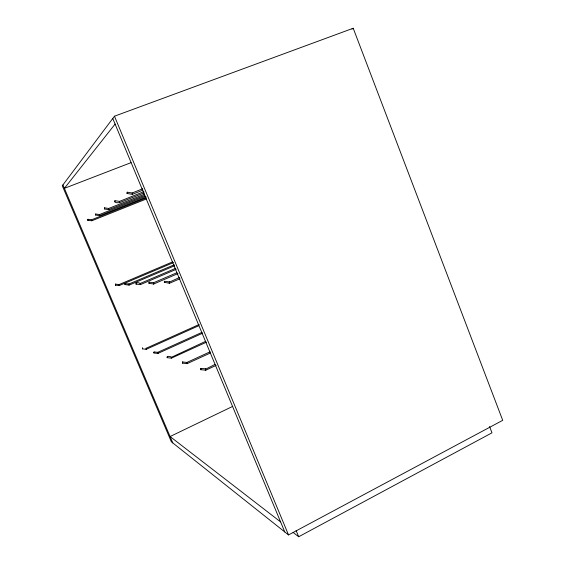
<?xml version="1.0" encoding="UTF-8"?>
<svg xmlns="http://www.w3.org/2000/svg" width="565" height="565" viewBox="0 0 565 565"><rect width="100%" height="100%" fill="white"/><g stroke="black" fill="none" stroke-linecap="round" stroke-linejoin="round"><path stroke-width="0.85" d="M87.858 220.195L87.893 219.721M119.257 285.502L119.13 284.612L119.201 285.544M146.293 349.241L146.144 348.33M140.473 284.541C141.229 282.754 135.268 281.624 136.038 284.018M128.898 284.068L128.898 284.485M171.47 358.083C172.24 356.353 166.661 355.364 167.191 357.673M87.999 219.693L88.027 219.305L91.615 219.764L145.947 198.082M91.77 220.753L91.601 220.082M119.611 202.609L119.462 201.394L114.928 200.681M132.351 194.311L132.182 192.983L142.754 188.738M169.5 283.213L169.302 281.914M145.127 196.352L99.532 214.523L99.645 215.59L99.567 214.559M202.023 332.347L157.783 352.327L157.918 353.379L157.826 352.362M216.155 365.371L205.773 370.202L205.582 368.853M87.907 220.18L87.978 219.291M115.514 284.167L115.401 285.064M95.647 213.994L95.513 214.99L95.69 214.008L99.539 214.523M153.758 283.962L153.595 282.768M104.433 208.923L104.518 207.878L104.37 208.951L108.847 209.65L144.845 195.321M115.472 285.035L115.571 284.181M136.109 284.011L136.243 282.973M149.125 282.196L148.976 283.376M114.801 201.867C115.86 198.816 111.828 203.548 119.582 202.651L144.139 192.898M127.097 193.52L127.28 192.227M142.564 348.852L142.663 347.991M174.232 264.78L128.919 284.04L125.133 283.566L124.978 284.583L125.155 283.602M215.074 364.404L205.469 369.242M164.373 282.585L164.535 281.342M179.734 277.38L169.189 282.225M125.027 284.591L129.067 285.127L174.557 265.776M210.413 352.984L187.121 363.641L186.944 362.433L210.102 351.783M200.85 368.38L200.723 369.694L205.801 370.174M142.592 347.955L142.486 348.866L146.264 349.297L198.866 325.687M182.629 362.003L182.509 363.175M167.233 356.593L167.113 357.68L171.428 358.139L206.437 342.192M114.476 116.199L62.291 185.772L171.343 441.774L288.531 534.935L502.709 420.325L353.21 28.25L114.476 116.199L288.531 534.935M115.098 124.06L64.382 188.343L131.045 162.642M200.794 369.687L200.935 368.415L205.554 368.832M351.946 29.147L353.21 28.25M293.129 532.442L298.694 536.75L491.974 432.832L489.558 426.526M232.688 406.383L170.072 436.533L280.586 521.891M205.724 341.295L171.209 357.377M202.616 333.216L157.953 353.408L153.948 352.991M146.109 348.294L199.198 324.48M169.458 283.27L179.981 278.743M176.93 272.711L153.525 282.747L149.153 282.175M149.195 282.225L149.054 283.355L153.722 283.997L178.017 273.587M175.835 268.269L140.275 283.432L140.247 283.913M176.139 269.371L140.445 284.605L136.066 284.061M173.54 262.541L119.236 285.572L115.422 285.106M172.382 261.976L119.088 284.562L115.543 284.124M146.264 197.044L99.68 215.625L95.534 215.025M87.872 220.237L91.749 220.795L146.286 199.007M144.555 194.198L108.692 208.457L104.546 207.842M142.987 190.13L132.323 194.353L127.026 193.449L127.224 192.206L132.175 192.969M119.462 201.394L143.877 191.655M182.672 361.981L187.015 362.44M157.79 352.327L154.068 351.946L153.92 352.956L154.104 352.009M169.26 281.886L164.486 281.278L164.246 282.281L169.451 283.27L169.253 282.79M205.695 370.153L205.554 369.8M153.687 283.969L153.518 283.333M128.947 284.061L129.025 285.057M108.727 208.478L108.741 209.347M146.208 349.219L146.123 348.916M182.707 362.01L182.594 363.175L187.079 363.563M62.927 184.924L172.798 442.932M112.767 118.473L284.774 531.955M296.138 530.591L298.694 536.75"/></g></svg>
